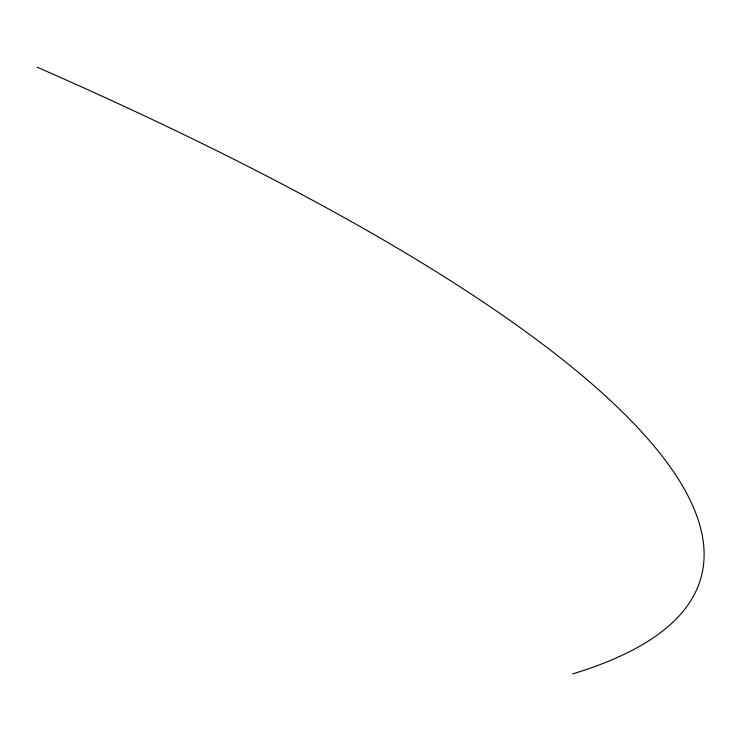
<?xml version="1.0" encoding="UTF-8"?>
<svg xmlns="http://www.w3.org/2000/svg" width="741" height="741" viewBox="0 0 741 741"><rect width="100%" height="100%" fill="white"/><g stroke="black" fill="none" stroke-linecap="round" stroke-linejoin="round"><path stroke-width="1.11" d="M37.05 67.125A1811.05 389.534 15.1 0 1 572.737 673.875"/></g></svg>
